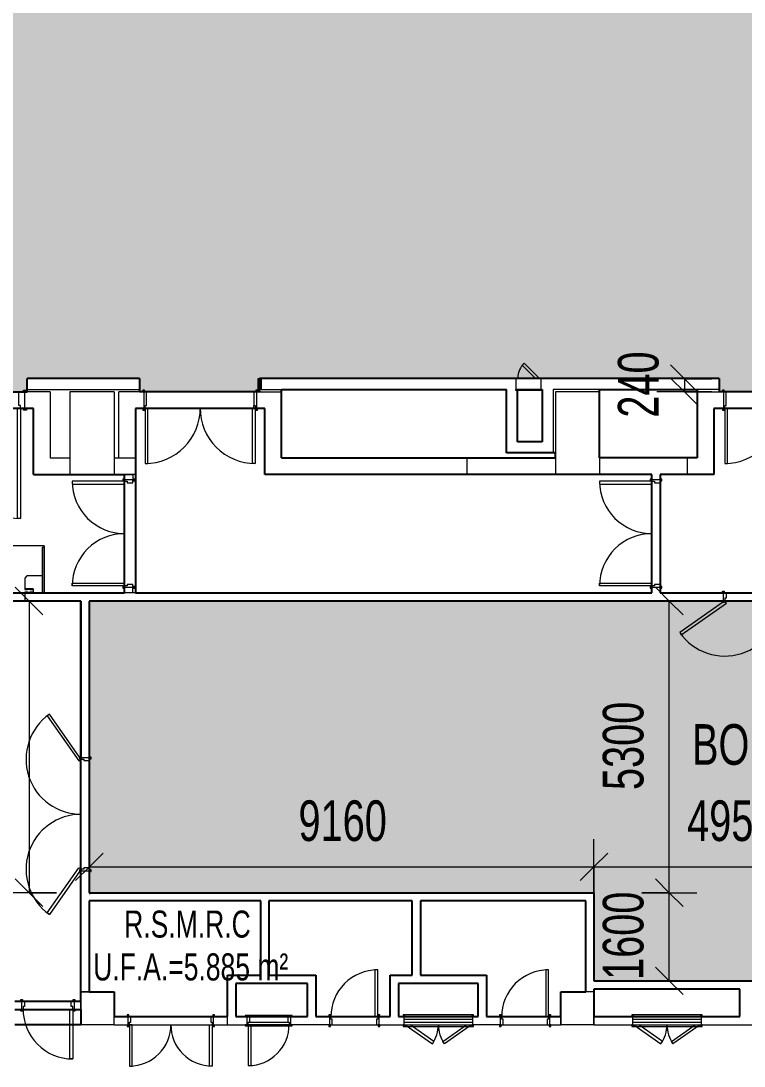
# Model space of a CAD drawing. Header units: millimetres. Extents: x 35540 to 832230, y -10956 to 416550.
# Drawn here: x 48212 to 61339, y -2893 to 16097 of the extents above; entities that cross this region are included whole.
import ezdxf

# ---------------------------------------------------------------- set-up
doc = ezdxf.new("R2010")
doc.units = ezdxf.units.MM
for name, color, linetype, lineweight in [('A-ANNO-DIMS', 211, 'Continuous', 5), ('A-ANNO-DIMS-500', 211, 'Continuous', 5), ('A-AREA-BNDY', 1, 'Continuous', 18), ('A-AREA-IDEN', 2, 'Continuous', 15), ('A-AREA-PATT', 32, 'Continuous', 5), ('A-DOOR', 31, 'Continuous', 5), ('A-DOOR-FRAM', 31, 'Continuous', 15), ('A-FLOR', 192, 'Continuous', 5), ('A-WALL', 113, 'Continuous', 5), ('S-COLS', 52, 'Continuous', 5)]:
    doc.layers.add(name, color=color, linetype=linetype, lineweight=lineweight)
doc.styles.add('Arial', font='arial.ttf', dxfattribs={"width": 0.7, "height": 737.649701})
doc.styles.add('Arial_1', font='arial.ttf', dxfattribs={"width": 0.7, "height": 491.766467})
doc.dimstyles.new('Linear_-_1_5mm_Arial', dxfattribs={"dimscale": 304.8, "dimtxt": 750, "dimasz": 1.64042, "dimexe": 1.64042, "dimexo": 0.0625, "dimgap": 0.82021, "dimtad": 1, "dimdec": 0, "dimzin": 0, "dimdsep": 46, "dimtxsty": 'Arial', "dimblk1": 'OBLIQUE', "dimblk2": 'OBLIQUE', "dimsah": 1, "dimcen": 0.09, "dimadec": 0, "dimazin": 0, "dimtfac": 1, "dimtdec": 4, "dimtix": 1, "dimtmove": 0, "dimatfit": 3, "dimfxl": 1.64042, "dimfxlon": 1, "dimtvp": 1, "dimtolj": 1, "dimtzin": 0, "dimarcsym": 2})
pattern_1 = [(225, (57429.3, 9497.5), (1237.437, -1237.437), []), (225, (57429.3, 7622.5), (1237.437, -1237.437), [])]

# ---------------------------------------------------------------- blocks, each defined once
blk = doc.blocks.new('DLN-Double Door__X03_ - _M13_1500 x 2600 _WH_-16954903-G_F U_F_A_')
at = {"layer": 'A-DOOR'}
for p, q in [((-700, -75), (-750, -75)), ((-750, -75), (-750, -825)), ((-700, -825), (-700, -75)), ((700, -75), (750, -75)), ((700, -825), (700, -75)), ((750, -75), (750, -825)), ((-750, -825), (-700, -825)), ((750, -825), (700, -825))]:
    blk.add_line(p, q, dxfattribs=at)
for centre, start, end in [((-750, -75), 270, 0.5), ((750, -75), 179.5, 270)]:
    blk.add_arc(centre, 750, start, end, dxfattribs=at)
at = {"layer": 'A-DOOR-FRAM'}
for p, q in [((-760, 105), (-790, 105)), ((-790, 105), (-790, 75)), ((-775, 75), (-760, 75)), ((-725, 75), (-775, 75)), ((-760, 75), (-760, 105)), ((-725, -25), (-725, 75)), ((725, 75), (725, -25)), ((775, 75), (725, 75)), ((790, 105), (760, 105)), ((760, 105), (760, 75)), ((760, 75), (775, 75)), ((790, 75), (790, 105)), ((-790, -75), (-790, -105)), ((-790, -105), (-760, -105)), ((-760, -75), (-775, -75)), ((-775, -75), (-750, -75)), ((-760, -105), (-760, -75)), ((-750, -75), (-750, -25)), ((-750, -25), (-725, -25)), ((725, -25), (750, -25)), ((750, -25), (750, -75)), ((750, -75), (775, -75)), ((775, -75), (760, -75)), ((760, -75), (760, -105)), ((760, -105), (790, -105)), ((790, -105), (790, -75))]:
    blk.add_line(p, q, dxfattribs=at)
blk = doc.blocks.new('DLN-Double Door__X03_ - _M19_1900 x 2450 _WH_-16954910-G_F U_F_A_')
at = {"layer": 'A-DOOR'}
for p, q in [((-900, -75), (-950, -75)), ((-950, -75), (-950, -1025)), ((-900, -1025), (-900, -75)), ((900, -75), (950, -75)), ((900, -1025), (900, -75)), ((950, -75), (950, -1025)), ((-950, -1025), (-900, -1025)), ((950, -1025), (900, -1025))]:
    blk.add_line(p, q, dxfattribs=at)
for centre, start, end in [((-950, -75), 270, 0.5), ((950, -75), 179.5, 270)]:
    blk.add_arc(centre, 950, start, end, dxfattribs=at)
at = {"layer": 'A-DOOR-FRAM'}
for p, q in [((-960, 105), (-990, 105)), ((-990, 105), (-990, 75)), ((-990, 75), (-960, 75)), ((-925, 75), (-975, 75)), ((-975, 75), (-975, -75)), ((-960, 75), (-960, 105)), ((-925, -25), (-925, 75)), ((925, 75), (925, -25)), ((975, 75), (925, 75)), ((990, 105), (960, 105)), ((960, 105), (960, 75)), ((960, 75), (990, 75)), ((975, -75), (975, 75)), ((990, 75), (990, 105)), ((-960, -75), (-990, -75)), ((-990, -75), (-990, -105)), ((-990, -105), (-960, -105)), ((-975, -75), (-950, -75)), ((-960, -105), (-960, -75)), ((-950, -75), (-950, -25)), ((-950, -25), (-925, -25)), ((925, -25), (950, -25)), ((950, -25), (950, -75)), ((950, -75), (975, -75)), ((990, -75), (960, -75)), ((960, -75), (960, -105)), ((960, -105), (990, -105)), ((990, -105), (990, -75))]:
    blk.add_line(p, q, dxfattribs=at)
blk = doc.blocks.new('DLN-Single Door__X01_ - _M36_ 850 x 2450 _WH_-16935529-G_F U_F_A_')
at = {"layer": 'A-DOOR'}
for p, q in [((-435, 105), (-465, 105)), ((-465, 105), (-465, 75)), ((-465, 75), (-435, 75)), ((-435, 75), (-435, 105)), ((465, 105), (435, 105)), ((435, 105), (435, 75)), ((435, 75), (465, 75)), ((465, 75), (465, 105)), ((-435, -75), (-465, -75)), ((-465, -75), (-465, -105)), ((-465, -105), (-435, -105)), ((-435, -105), (-435, -75)), ((-375, -75), (-425, -75)), ((-425, -75), (-425, -925)), ((-375, -925), (-375, -75)), ((465, -75), (435, -75)), ((435, -75), (435, -105)), ((435, -105), (465, -105)), ((465, -105), (465, -75)), ((-425, -925), (-375, -925))]:
    blk.add_line(p, q, dxfattribs=at)
blk.add_arc((-425, -75), 850, 270, 0.5, dxfattribs=at)
at = {"layer": 'A-DOOR-FRAM'}
for p, q in [((-400, 75), (-450, 75)), ((-450, 75), (-450, -75)), ((-400, -25), (-400, 75)), ((400, 75), (400, -25)), ((450, 75), (400, 75)), ((450, -75), (450, 75)), ((-450, -75), (-425, -75)), ((-425, -75), (-425, -25)), ((-425, -25), (-400, -25)), ((400, -25), (425, -25)), ((425, -25), (425, -75)), ((425, -75), (450, -75))]:
    blk.add_line(p, q, dxfattribs=at)
blk = doc.blocks.new('DLN-Access Panel__AP12_ - _AP12_ 400 x 1100 _WH_-16942929-G_F U_F_A_')
at = {"layer": 'A-DOOR'}
h = blk.add_hatch(dxfattribs=at)
h.set_pattern_fill('FP_3', color=256, style=0, pattern_type=2)
h.set_pattern_definition(pattern_1)
h.paths.add_polyline_path([(-225, 100), (-225, -100), (225, -100), (225, 100), (205, 100)], flags=0)
h = blk.add_hatch(dxfattribs=at)
h.set_pattern_fill('FP_3', color=256, style=0, pattern_type=2)
h.set_pattern_definition(pattern_1)
h.paths.add_polyline_path([(200, -100), (-240, -100), (-240, -110), (240, -110), (240, -100), (225, -100)], flags=0)
for p, q in [((-240, 100), (-240, 110)), ((240, 110), (-240, 110)), ((-240, 100), (240, 100)), ((240, 100), (240, 110)), ((-240, -110), (-240, -100)), ((240, -100), (-240, -100)), ((-240, -110), (240, -110)), ((-190, -110), (83, -383)), ((118, -347), (-119, -110)), ((240, -110), (240, -100)), ((83, -383), (118, -347))]:
    blk.add_line(p, q, dxfattribs=at)
blk.add_arc((-200, -100), 400, 315, 358.5193, dxfattribs=at)
at = {"layer": 'A-DOOR-FRAM', "lineweight": 5}
for p, q in [((-225, 100), (-225, -100)), ((225, 100), (225, -100))]:
    blk.add_line(p, q, dxfattribs=at)
blk = doc.blocks.new('DLN-Double Door__X03_ - _M18_2000 x 2450 _WH_-16954924-G_F U_F_A_')
at = {"layer": 'A-DOOR'}
for p, q in [((-950, -150), (-1000, -150)), ((-1000, -150), (-1000, -1150)), ((-950, -1150), (-950, -150)), ((950, -150), (1000, -150)), ((950, -1150), (950, -150)), ((1000, -150), (1000, -1150)), ((-1000, -1150), (-950, -1150)), ((1000, -1150), (950, -1150))]:
    blk.add_line(p, q, dxfattribs=at)
for centre, start, end in [((-1000, -150), 270, 0.5), ((1000, -150), 179.5, 270)]:
    blk.add_arc(centre, 1000, start, end, dxfattribs=at)
at = {"layer": 'A-DOOR-FRAM'}
for p, q in [((-1010, 180), (-1040, 180)), ((-1040, 180), (-1040, 150)), ((-1040, 150), (-1010, 150)), ((-975, 150), (-1025, 150)), ((-1025, 150), (-1025, -150)), ((-1010, 150), (-1010, 180)), ((-975, -100), (-975, 150)), ((975, 150), (975, -100)), ((1025, 150), (975, 150)), ((1040, 180), (1010, 180)), ((1010, 180), (1010, 150)), ((1010, 150), (1040, 150)), ((1025, -150), (1025, 150)), ((1040, 150), (1040, 180)), ((-1010, -150), (-1040, -150)), ((-1040, -150), (-1040, -180)), ((-1040, -180), (-1010, -180)), ((-1025, -150), (-1000, -150)), ((-1010, -180), (-1010, -150)), ((-1000, -150), (-1000, -100)), ((-1000, -100), (-975, -100)), ((975, -100), (1000, -100)), ((1000, -100), (1000, -150)), ((1000, -150), (1025, -150)), ((1040, -150), (1010, -150)), ((1010, -150), (1010, -180)), ((1010, -180), (1040, -180)), ((1040, -180), (1040, -150))]:
    blk.add_line(p, q, dxfattribs=at)
blk = doc.blocks.new('S_S_ Roller Shutter _7000mm rw_ - 4500mm RW-16026256-G_F U_F_A_')
at = {"layer": 'A-DOOR'}
for p, q in [((-2350, -930), (-2350, -75)), ((-2315, -75), (-2350, -75)), ((-2350, -75), (-2350, -895)), ((-2315, -895), (-2315, -75)), ((2350, -75), (2315, -75)), ((2315, -75), (2315, -895)), ((2350, -930), (2350, -75)), ((2350, -895), (2350, -75)), ((-2350, -895), (-2315, -895)), ((-2350, -930), (2350, -930)), ((2315, -895), (2350, -895))]:
    blk.add_line(p, q, dxfattribs=at)
at = {"layer": 'A-DOOR', "lineweight": 15}
for p, q in [((-2150, -75), (-2315, -75)), ((-2150, -145), (-2150, -75)), ((-2150, -75), (-2150, -83)), ((-2000, -75), (-2150, -75)), ((-2150, -83), (-2100, -83)), ((-2150, -135), (-2150, -145)), ((-2100, -135), (-2150, -135)), ((-2000, -145), (-2150, -145)), ((-2150, -145), (-2000, -145)), ((-2100, -83), (-2100, -80)), ((-2100, -80), (-2050, -80)), ((-2100, -138), (-2100, -135)), ((-2050, -138), (-2100, -138)), ((-2050, -80), (-2050, -83)), ((-2050, -83), (-2000, -83)), ((-2000, -135), (-2050, -135)), ((-2050, -135), (-2050, -138)), ((-2000, -83), (-2000, -75)), ((-2000, -145), (-2000, -135)), ((-2000, -340), (-2000, -145)), ((2150, -75), (2000, -75)), ((2000, -75), (2000, -83)), ((2000, -83), (2050, -83)), ((2050, -135), (2000, -135)), ((2000, -135), (2000, -145)), ((2150, -145), (2000, -145)), ((2000, -145), (2000, -340)), ((2000, -145), (2150, -145)), ((2050, -83), (2050, -80)), ((2050, -80), (2100, -80)), ((2050, -138), (2050, -135)), ((2100, -138), (2050, -138)), ((2100, -80), (2100, -83)), ((2100, -83), (2150, -83)), ((2150, -135), (2100, -135)), ((2100, -135), (2100, -138)), ((2315, -75), (2150, -75)), ((2150, -75), (2150, -145)), ((2150, -83), (2150, -75)), ((2150, -145), (2150, -135)), ((-2040, -380), (-2000, -340)), ((2000, -340), (2040, -380)), ((-2315, -380), (-2040, -380)), ((2040, -380), (2315, -380))]:
    blk.add_line(p, q, dxfattribs=at)
blk = doc.blocks.new('DLN-Single Door__X01_ - _M03_ 900 x 2450 _WH_-18265741-G_F U_F_A_')
at = {"layer": 'A-DOOR'}
for p, q in [((-450, 975), (-400, 975)), ((-450, 75), (-450, 975)), ((-400, 975), (-400, 75)), ((-490, 105), (-460, 105)), ((-490, 75), (-490, 105)), ((-460, 75), (-490, 75)), ((-460, 105), (-460, 75)), ((-400, 75), (-450, 75)), ((460, 75), (460, 105)), ((460, 105), (490, 105)), ((490, 75), (460, 75)), ((490, 105), (490, 75)), ((-490, -75), (-460, -75)), ((-490, -105), (-490, -75)), ((-460, -105), (-490, -105)), ((-460, -75), (-460, -105)), ((460, -105), (460, -75)), ((460, -75), (490, -75)), ((490, -105), (460, -105)), ((490, -75), (490, -105))]:
    blk.add_line(p, q, dxfattribs=at)
blk.add_arc((-450, 75), 900, 359.5, 90, dxfattribs=at)
at = {"layer": 'A-DOOR-FRAM'}
for p, q in [((-475, 75), (-450, 75)), ((-475, -75), (-475, 75)), ((-450, 75), (-450, 25)), ((-450, 25), (-425, 25)), ((-425, 25), (-425, -75)), ((425, 25), (450, 25)), ((425, -75), (425, 25)), ((450, 75), (475, 75)), ((450, 25), (450, 75)), ((475, 75), (475, -75)), ((-425, -75), (-475, -75)), ((475, -75), (425, -75))]:
    blk.add_line(p, q, dxfattribs=at)
blk = doc.blocks.new('DLN-Access Panel__AP06__ - _AP06_ 800 x 2325 _WH_-16253387-G_F U_F_A_')
at = {"layer": 'A-DOOR'}
for p, q in [((-385, 95), (-425, 95)), ((-425, 95), (-425, 75)), ((-425, 75), (-385, 75)), ((-385, 75), (-385, 95)), ((385, 95), (-385, 95)), ((385, 95), (385, 75)), ((425, 95), (385, 95)), ((385, 75), (425, 75)), ((425, 75), (425, 95)), ((-385, -75), (-425, -75)), ((-425, -75), (-425, -95)), ((-425, -95), (-385, -95)), ((-385, -95), (-385, -75)), ((-385, -95), (385, -95)), ((-320, -75), (-370, -75)), ((-370, -75), (-370, -815)), ((-320, -815), (-320, -75)), ((385, -75), (385, -95)), ((425, -75), (385, -75)), ((385, -95), (425, -95)), ((425, -95), (425, -75)), ((-370, -815), (-320, -815))]:
    blk.add_line(p, q, dxfattribs=at)
blk.add_arc((-370, -75), 740, 270, 0.5, dxfattribs=at)
at = {"layer": 'A-DOOR-FRAM'}
for p, q in [((-345, 75), (-400, 75)), ((-400, 75), (-400, -75)), ((-345, -25), (-345, 75)), ((345, 75), (345, -25)), ((400, 75), (345, 75)), ((400, -75), (400, 75)), ((-400, -75), (-370, -75)), ((-370, -75), (-370, -25)), ((-370, -25), (-345, -25)), ((345, -25), (370, -25)), ((370, -25), (370, -75)), ((370, -75), (400, -75))]:
    blk.add_line(p, q, dxfattribs=at)
at = {"layer": 'A-DOOR-FRAM', "lineweight": 5}
for p, q in [((345, 75), (-345, 75)), ((370, -75), (-370, -75)), ((-345, -25), (345, -25))]:
    blk.add_line(p, q, dxfattribs=at)
blk = doc.blocks.new('DLN-Double Door-AP - _AP14_ 1200 x 2300 _WH_-14685462-G_F U_F_A_')
at = {"layer": 'A-DOOR'}
for p, q in [((625, 75), (-625, 75)), ((-625, 75), (-625, 25)), ((-625, 25), (-625, -25)), ((-625, 25), (625, 25)), ((625, 25), (625, 75)), ((625, -25), (625, 25)), ((-625, -25), (-625, -75)), ((-625, -25), (625, -25)), ((-625, -75), (625, -75)), ((-600, -75), (-109, -419)), ((-80, -378), (-513, -75)), ((80, -378), (513, -75)), ((600, -75), (109, -419)), ((625, -75), (625, -25)), ((-109, -419), (-80, -378)), ((109, -419), (80, -378))]:
    blk.add_line(p, q, dxfattribs=at)
for centre, start, end in [((-600, -75), 325, 359.9926), ((600, -75), 180.0074, 215)]:
    blk.add_arc(centre, 600, start, end, dxfattribs=at)
at = {"layer": 'A-DOOR-FRAM'}
for p, q in [((-610, 105), (-640, 105)), ((-640, 105), (-640, 75)), ((-640, 75), (-625, 75)), ((-610, 75), (-610, 105)), ((610, 105), (610, 75)), ((640, 105), (610, 105)), ((625, 75), (640, 75)), ((640, 75), (640, 105)), ((-625, -75), (-640, -75)), ((-640, -75), (-640, -105)), ((-640, -105), (-610, -105)), ((-610, -105), (-610, -75)), ((610, -75), (610, -105)), ((610, -105), (640, -105)), ((640, -75), (625, -75)), ((640, -105), (640, -75))]:
    blk.add_line(p, q, dxfattribs=at)
at = {"layer": 'A-DOOR-FRAM', "lineweight": 5}
for p, q in [((610, 105), (-610, 105)), ((-610, -105), (610, -105))]:
    blk.add_line(p, q, dxfattribs=at)
blk = doc.blocks.new('DLN-Double Door__X03_ - _M47_2000 x 2450 _WH_-16954904-G_F U_F_A_')
at = {"layer": 'A-DOOR'}
for p, q in [((-1819, 649), (-1790, 690)), ((-1040, 103), (-1819, 649)), ((-1790, 690), (-971, 116)), ((1790, 690), (971, 116)), ((1040, 103), (1819, 649)), ((1819, 649), (1790, 690)), ((-1000, 75), (-1010, 82)), ((-971, 116), (-1000, 75)), ((971, 116), (1000, 75)), ((1000, 75), (1010, 82))]:
    blk.add_line(p, q, dxfattribs=at)
for centre, start, end in [((-1000, 75), 359.5, 145), ((1000, 75), 35, 180.5)]:
    blk.add_arc(centre, 1000, start, end, dxfattribs=at)
at = {"layer": 'A-DOOR-FRAM'}
for p, q in [((-1040, 105), (-1010, 105)), ((-1040, 75), (-1040, 105)), ((-1010, 75), (-1040, 75)), ((-1025, 75), (-1000, 75)), ((-1025, -75), (-1025, 75)), ((-1010, 105), (-1010, 75)), ((-1000, 75), (-1000, 25)), ((-1000, 25), (-975, 25)), ((-975, 25), (-975, -75)), ((975, 25), (1000, 25)), ((975, -75), (975, 25)), ((1000, 75), (1025, 75)), ((1000, 25), (1000, 75)), ((1010, 75), (1010, 105)), ((1010, 105), (1040, 105)), ((1040, 75), (1010, 75)), ((1025, 75), (1025, -75)), ((1040, 105), (1040, 75)), ((-1040, -75), (-1010, -75)), ((-1040, -105), (-1040, -75)), ((-1010, -105), (-1040, -105)), ((-975, -75), (-1025, -75)), ((-1010, -75), (-1010, -105)), ((1025, -75), (975, -75)), ((1010, -105), (1010, -75)), ((1010, -75), (1040, -75)), ((1040, -105), (1010, -105)), ((1040, -75), (1040, -105))]:
    blk.add_line(p, q, dxfattribs=at)
blk = doc.blocks.new('DLN-Double Door__X03_ - _M47_2000 x 2450 _WH_-16954907-G_F U_F_A_')
at = {"layer": 'A-DOOR'}
for p, q in [((-1040, -103), (-1819, -649)), ((-1790, -690), (-971, -116)), ((-1000, -75), (-1010, -82)), ((-971, -116), (-1000, -75)), ((971, -116), (1000, -75)), ((1790, -690), (971, -116)), ((1000, -75), (1010, -82)), ((1040, -103), (1819, -649)), ((-1819, -649), (-1790, -690)), ((1819, -649), (1790, -690))]:
    blk.add_line(p, q, dxfattribs=at)
for centre, start, end in [((-1000, -75), 215, 0.5), ((1000, -75), 179.5, 325)]:
    blk.add_arc(centre, 1000, start, end, dxfattribs=at)
at = {"layer": 'A-DOOR-FRAM'}
for p, q in [((-1010, 105), (-1040, 105)), ((-1040, 105), (-1040, 75)), ((-1040, 75), (-1010, 75)), ((-975, 75), (-1025, 75)), ((-1025, 75), (-1025, -75)), ((-1010, 75), (-1010, 105)), ((-975, -25), (-975, 75)), ((975, 75), (975, -25)), ((1025, 75), (975, 75)), ((1040, 105), (1010, 105)), ((1010, 105), (1010, 75)), ((1010, 75), (1040, 75)), ((1025, -75), (1025, 75)), ((1040, 75), (1040, 105)), ((-1010, -75), (-1040, -75)), ((-1040, -75), (-1040, -105)), ((-1040, -105), (-1010, -105)), ((-1025, -75), (-1000, -75)), ((-1010, -105), (-1010, -75)), ((-1000, -75), (-1000, -25)), ((-1000, -25), (-975, -25)), ((975, -25), (1000, -25)), ((1000, -25), (1000, -75)), ((1000, -75), (1025, -75)), ((1040, -75), (1010, -75)), ((1010, -75), (1010, -105)), ((1010, -105), (1040, -105)), ((1040, -105), (1040, -75))]:
    blk.add_line(p, q, dxfattribs=at)
blk = doc.blocks.new('DLN-Double Door__M22_ - _M22_4000 x 4000 _WH_-13614099-G_F U_F_A_')
at = {"layer": 'A-DOOR'}
for p, q in [((-2000, 2150), (-1950, 2150)), ((-2000, 150), (-2000, 2150)), ((-1950, 2150), (-1950, 150)), ((1950, 2150), (1950, 150)), ((2000, 2150), (1950, 2150)), ((2000, 150), (2000, 2150)), ((-1950, 150), (-2000, 150)), ((1950, 150), (2000, 150))]:
    blk.add_line(p, q, dxfattribs=at)
for centre, start, end in [((-2000, 150), 359.5, 90), ((2000, 150), 90, 180.5)]:
    blk.add_arc(centre, 2000, start, end, dxfattribs=at)
at = {"layer": 'A-DOOR-FRAM'}
for p, q in [((-2110, 180), (-2060, 180)), ((-2110, 150), (-2110, 180)), ((-2060, 150), (-2110, 150)), ((-2075, 150), (-2000, 150)), ((-2075, -150), (-2075, 150)), ((-2060, 180), (-2060, 150)), ((-2000, 150), (-2000, 100)), ((-2000, 100), (-1975, 100)), ((-1975, 100), (-1975, -150)), ((1975, 100), (2000, 100)), ((1975, -150), (1975, 100)), ((2000, 150), (2075, 150)), ((2000, 100), (2000, 150)), ((2060, 150), (2060, 180)), ((2060, 180), (2110, 180)), ((2110, 150), (2060, 150)), ((2075, 150), (2075, -150)), ((2110, 180), (2110, 150)), ((-2110, -150), (-2060, -150)), ((-2110, -180), (-2110, -150)), ((-2060, -180), (-2110, -180)), ((-1975, -150), (-2075, -150)), ((-2060, -150), (-2060, -180)), ((2075, -150), (1975, -150)), ((2060, -180), (2060, -150)), ((2060, -150), (2110, -150)), ((2110, -180), (2060, -180)), ((2110, -150), (2110, -180))]:
    blk.add_line(p, q, dxfattribs=at)
blk = doc.blocks.new('DIMBLOCK28-G_F U_F_A_')
at = {"layer": 'A-ANNO-DIMS-500'}
for p, q in [((60256, 9597), (60006, 9847)), ((60756, 9597), (59756, 9597)), ((60256, 9357), (60006, 9607)), ((60256, 9597), (60256, 9357)), ((60256, 9597), (60506, 9347)), ((60256, 9597), (60756, 9597)), ((60756, 9357), (59756, 9357)), ((60256, 9357), (60506, 9107)), ((60256, 9357), (60756, 9357))]:
    blk.add_line(p, q, dxfattribs=at)
at = {"layer": 'A-ANNO-DIMS-500', "color": 0, "insert": (59049, 8889), "char_height": 737.6, "width": 1412.31, "attachment_point": 1, "rotation": 90, "line_spacing_factor": 0.938532, "style": 'Arial'}
blk.add_mtext('240', dxfattribs=at)
blk = doc.blocks.new('_Oblique')
at = {"color": 0, "linetype": 'ByBlock', "lineweight": -2}
blk.add_line((-0.5, -0.5), (0.5, 0.5), dxfattribs=at)
blk = doc.blocks.new('DIMBLOCK31-G_F U_F_A_')
at = {"layer": 'A-ANNO-DIMS-500'}
for p, q in [((49454, 1229), (49454, 229)), ((49454, 729), (49454, 1229)), ((58614, 229), (58614, 1229)), ((49454, 729), (49704, 979)), ((58614, 729), (58864, 979)), ((49454, 729), (49204, 479)), ((49454, 729), (58614, 729)), ((58614, 729), (58364, 479)), ((58614, 729), (58614, 229))]:
    blk.add_line(p, q, dxfattribs=at)
at = {"layer": 'A-ANNO-DIMS-500', "color": 0, "insert": (53250, 1935), "char_height": 737.6, "width": 1883.08, "attachment_point": 1, "line_spacing_factor": 0.938532, "style": 'Arial'}
blk.add_mtext('9160', dxfattribs=at)
blk = doc.blocks.new('DIMBLOCK32-G_F U_F_A_')
at = {"layer": 'A-ANNO-DIMS-500'}
for p, q in [((58614, 229), (58614, 1229)), ((63564, 229), (63564, 1229)), ((58614, 729), (58864, 979)), ((63564, 729), (63814, 979)), ((58614, 729), (58364, 479)), ((58614, 729), (63564, 729)), ((58614, 729), (58614, 229)), ((63564, 729), (63314, 479)), ((63564, 729), (63564, 229))]:
    blk.add_line(p, q, dxfattribs=at)
at = {"layer": 'A-ANNO-DIMS-500', "color": 0, "insert": (60305, 1935), "char_height": 737.6, "width": 1883.08, "attachment_point": 1, "line_spacing_factor": 0.938532, "style": 'Arial'}
blk.add_mtext('4950', dxfattribs=at)
blk = doc.blocks.new('DIMBLOCK34-G_F U_F_A_')
at = {"layer": 'A-ANNO-DIMS-500'}
for p, q in [((48360, 5557), (48110, 5807)), ((48860, 5557), (47860, 5557)), ((48360, 5557), (48360, 257)), ((48360, 5557), (48610, 5307)), ((48360, 5557), (48860, 5557)), ((48360, 257), (48110, 507)), ((48860, 257), (47860, 257)), ((48360, 257), (48610, 7)), ((48360, 257), (48860, 257))]:
    blk.add_line(p, q, dxfattribs=at)
at = {"layer": 'A-ANNO-DIMS-500', "color": 0, "insert": (47153, 2123), "char_height": 737.6, "width": 1883.08, "attachment_point": 1, "rotation": 90, "line_spacing_factor": 0.938532, "style": 'Arial'}
blk.add_mtext('5300', dxfattribs=at)
blk = doc.blocks.new('DIMBLOCK35-G_F U_F_A_')
at = {"layer": 'A-ANNO-DIMS-500'}
for p, q in [((59982, 257), (59732, 507)), ((59482, 257), (60482, 257)), ((59982, 257), (59482, 257)), ((59982, -1343), (59982, 257)), ((59982, 257), (60232, 7)), ((59982, -1343), (59732, -1093)), ((59482, -1343), (60482, -1343)), ((59982, -1343), (59482, -1343)), ((59982, -1343), (60232, -1593))]:
    blk.add_line(p, q, dxfattribs=at)
at = {"layer": 'A-ANNO-DIMS-500', "color": 0, "insert": (58775, -1327), "char_height": 737.6, "width": 1883.08, "attachment_point": 1, "rotation": 90, "line_spacing_factor": 0.938532, "style": 'Arial'}
blk.add_mtext('1600', dxfattribs=at)
blk = doc.blocks.new('DIMBLOCK36-G_F U_F_A_')
at = {"layer": 'A-ANNO-DIMS-500'}
for p, q in [((59982, 5557), (59732, 5807)), ((59482, 5557), (60482, 5557)), ((59982, 5557), (59482, 5557)), ((59982, 257), (59982, 5557)), ((59982, 5557), (60232, 5307)), ((59982, 257), (59732, 507)), ((59482, 257), (60482, 257)), ((59982, 257), (59482, 257)), ((59982, 257), (60232, 7))]:
    blk.add_line(p, q, dxfattribs=at)
at = {"layer": 'A-ANNO-DIMS-500', "color": 0, "insert": (58775, 2123), "char_height": 737.6, "width": 1883.08, "attachment_point": 1, "rotation": 90, "line_spacing_factor": 0.938532, "style": 'Arial'}
blk.add_mtext('5300', dxfattribs=at)

msp = doc.modelspace()

# ---------------------------------------------------------------- hatches: boundary and pattern name
at = {"layer": 'A-AREA-PATT'}
h = msp.add_hatch(color=231, dxfattribs=at)
h.paths.add_polyline_path([(51158.1, 9357.5), (52476.8, 9362), (52476.8, 9387.5), (52506.8, 9387.5), (52506.8, 9357.5), (52541.8, 9357.5), (52541.8, 9597.5), (57189.3, 9597.5), (57189.3, 9607.5), (57669.3, 9607.5), (57674.3, 9597.5), (60889.3, 9597.5), (60889.3, 9357.5), (60949.3, 9357.5), (60949.3, 9387.5), (60979.3, 9387.5), (60979.3, 9357.5), (62999.3, 9359), (62999.3, 9387.5), (63029.3, 9387.5), (63029.3, 9357.5), (63089.3, 9357.5), (63089.3, 9597.5), (74949.3, 9597.8), (74949.3, 9797.5), (75189.3, 9797.5), (75189.3, 9877.5), (75159.3, 9877.5), (75159.3, 9907.5), (75189.3, 9907.5), (75189.3, 11697.5), (75159.3, 11697.5), (75159.8, 11727.5), (75189.3, 11727.5), (75189.3, 11997.5), (75149.3, 11997.5), (75149.3, 11797.5), (74949.3, 11797.5), (74949.3, 27667.5), (75149.3, 27667.5), (75149.3, 27467.5), (75189.3, 27467.5), (75189.3, 27732.5), (75159.3, 27732.5), (75159.3, 27762.5), (75189.3, 27762.5), (75189.3, 29552.5), (75159.3, 29552.5), (75159.3, 29582.5), (75189.3, 29582.5), (75189.3, 29667.5), (74949.3, 29667.5), (74944.3, 29857.5), (73979.3, 29857.5), (73979.3, 29867.5), (62529.3, 29867.5), (62529.3, 29837.5), (62499.3, 29837.5), (62499.3, 29867.5), (60479.3, 29867.5), (60477.5, 29837.5), (60449.3, 29837.5), (60449.3, 29867.5), (52539.2, 29867.7), (52539.3, 30107.4), (52479.3, 30107.4), (52478, 30077.5), (52449.3, 30077.5), (52449.3, 30107.4), (50438.8, 30107.5), (50438.8, 29867.5), (43589.3, 29867.5), (43589.3, 30107.5), (43554.3, 30107.5), (43550.3, 30077.5), (43524.3, 30077.5), (43524.3, 30107.5), (42254.3, 30107.5), (42254.3, 30077.5), (42224.3, 30077.5), (42224.3, 30107.5), (42189.3, 30107.5), (42189.3, 29867.5), (41679.3, 29866.6), (41679.4, 9597.5), (42150.3, 9597.5), (42150.3, 9357.5), (42185.3, 9357.5), (42185.3, 9387.5), (42215.3, 9387.5), (42215.3, 9357.5), (43485.3, 9357.5), (43485.3, 9387.5), (43515.3, 9387.5), (43515.3, 9357.5), (43550.3, 9357.5), (43550.3, 9597.5), (44076.5, 9597.5), (44082, 9357.5), (44091.5, 9357.5), (44091.5, 9387.5), (44141.5, 9384.7), (44141.5, 9357.5), (48261.5, 9361.2), (48261.5, 9387.5), (48311.5, 9387.5), (48311.5, 9357.5), (48326.5, 9357.5), (48326.5, 9597.5), (50361.8, 9597.5), (50367.4, 9357.5), (50426.8, 9357.5), (50426.8, 9387.5), (50456.8, 9387.5), (50456.8, 9357.5), (50491.8, 9357.5)], flags=0)
h.paths.add_polyline_path([(41819.4, 11718.6), (41685.4, 11724.5), (41685.4, 11747.5), (41819.4, 11743.1), (41819.4, 11719.5)], flags=0)
h.paths.add_polyline_path([(41819.4, 17718.6), (41685.4, 17724.5), (41685.4, 17747.5), (41819.4, 17743.1), (41819.4, 17719.5)], flags=0)
h.paths.add_polyline_path([(41819.4, 21718.6), (41685.4, 21724.5), (41685.4, 21747.5), (41819.4, 21743.1), (41819.4, 21719.5)], flags=0)
h.paths.add_polyline_path([(41819.4, 27718.6), (41685.4, 27724.5), (41685.4, 27747.5), (41819.4, 27743.1), (41819.4, 27719.5)], flags=0)
h = msp.add_hatch(color=231, dxfattribs=at)
h.paths.add_polyline_path([(58614.3, -1342.5), (62564.3, -1342.5), (62564.3, -792.5), (62802.8, -792.5), (62802.8, -782.5), (62832.8, -782.5), (62832.8, -792.5), (63302.8, -792.5), (63302.8, -782.5), (63332.8, -782.5), (63332.8, -792.5), (63414.3, -792.5), (63414.3, -342.5), (64914.3, -342.5), (64914.3, -192.5), (64926.8, -192.5), (64926.8, 1432.5), (68539.3, 1432.5), (68539.3, 5557.5), (63029.3, 5557.5), (63029.3, 5527.5), (62999.3, 5527.5), (62999.3, 5557.5), (60979.3, 5555.8), (60979.3, 5527.5), (60949.3, 5527.5), (60949.3, 5557.5), (49454.3, 5556), (49454.3, 2722.5), (49484.3, 2722.5), (49484.3, 2692.5), (49454.3, 2692.5), (49454.3, 672.5), (49484.3, 672.5), (49484.3, 642.5), (49454.3, 642.5), (49454.3, 257.5), (58614.3, 257.5), (58614.3, -846.9)], flags=0)
h.paths.add_polyline_path([(63689.3, -792.5), (65476.8, -792.5), (65476.8, 882.5), (69089.3, 882.5), (69089.3, 5557.5), (69006.8, 5556.3), (69006.8, 5551.3), (68969.3, 5551.3), (68969.3, 5533.8), (68929.3, 5536.3), (68929.3, 5556.3), (68839.3, 5557.5), (68839.3, 1132.5), (65276.8, 1132.5), (65276.8, -492.5), (63564.3, -492.5), (63564.3, -792.5)], flags=0)
h.paths.add_polyline_path([(68683.1, 950), (68683.1, 987.5), (68665.6, 987.5), (68668.1, 1027.5), (68688.1, 1027.5), (68689.3, 1002.5), (68839.3, 1002.5), (68839.3, 952.5), (68740.3, 952.5), (68740.3, 977.5), (68688.1, 977.5), (68688.1, 950)], flags=0)
h.paths.add_polyline_path([(68850.5, 1002.5), (68840.5, 1002.5), (68840.5, 1027.5), (68860.5, 1027.5), (68860.5, 1002.5), (68852.3, 1002.5)], flags=0)

# ---------------------------------------------------------------- linework, layer by layer
at = {"layer": 'A-AREA-BNDY', "color": 7, "lineweight": 25}
for p, q in [((50361.8, 9597.5), (48326.5, 9597.5)), ((48326.5, 9357.5), (48326.5, 9597.5)), ((50361.8, 9597.5), (50361.8, 9357.5)), ((52541.8, 9597.5), (52541.8, 9357.5)), ((60889.3, 9597.5), (52541.8, 9597.5)), ((60889.3, 9597.5), (60889.3, 9357.5)), ((44076.5, 9357.5), (48326.5, 9357.5)), ((52541.8, 9357.5), (50361.8, 9357.5)), ((52941.8, 8157.5), (52941.8, 9397.5)), ((52941.8, 9397.5), (57024.3, 9397.5)), ((57024.3, 8247.5), (57024.3, 9397.5)), ((57224.3, 9397.5), (57674.3, 9397.5)), ((57224.3, 8447.5), (57224.3, 9397.5)), ((57674.3, 9397.5), (57674.3, 8447.5)), ((58714.3, 9397.5), (60489.3, 9397.5)), ((58714.3, 8157.5), (58714.3, 9397.5)), ((60489.3, 9397.5), (60489.3, 8157.5)), ((63089.3, 9357.5), (60889.3, 9357.5)), ((48441.8, 9057.5), (43961.3, 9057.5)), ((48441.8, 7857.5), (48441.8, 9057.5)), ((52641.8, 9057.5), (50291.8, 9057.5)), ((50291.8, 9057.5), (50291.8, 7857.5)), ((52641.8, 7857.5), (52641.8, 9057.5)), ((63189.3, 9057.5), (60789.3, 9057.5)), ((60789.3, 9057.5), (60789.3, 7857.5)), ((57674.3, 8447.5), (57224.3, 8447.5)), ((57914.3, 8247.5), (57024.3, 8247.5)), ((57914.3, 8157.5), (57914.3, 8247.5)), ((52941.8, 8157.5), (57914.3, 8157.5)), ((60489.3, 8157.5), (58714.3, 8157.5)), ((48441.8, 7857.5), (50091.8, 7857.5)), ((50091.8, 5707.5), (50091.8, 7857.5)), ((50291.8, 7857.5), (50291.8, 5707.5)), ((59664.3, 7857.5), (52641.8, 7857.5)), ((59664.3, 5707.5), (59664.3, 7857.5)), ((59814.3, 7857.5), (59814.3, 5707.5)), ((60789.3, 7857.5), (59814.3, 7857.5)), ((42039.3, 5707.5), (50091.8, 5707.5)), ((50291.8, 5707.5), (59664.3, 5707.5)), ((59814.3, 5707.5), (64976.8, 5707.5)), ((49301.8, 5557.5), (38939.3, 5557.5)), ((49301.8, -1712.5), (49301.8, 5557.5)), ((49451.8, 5557.5), (49451.8, 257.5)), ((70439.3, 5557.5), (49451.8, 5557.5)), ((49451.8, 257.5), (58614.3, 257.5)), ((58614.3, 257.5), (58614.3, -1342.5)), ((49451.8, 107.5), (49451.8, -1542.5)), ((52564.8, 107.5), (49451.8, 107.5)), ((52564.8, -1242.5), (52564.8, 107.5)), ((52714.8, 107.5), (52714.8, -1242.5)), ((55314.3, 107.5), (52714.8, 107.5)), ((55314.3, -1242.5), (55314.3, 107.5)), ((55464.3, 107.5), (55464.3, -1242.5)), ((58464.3, 107.5), (55464.3, 107.5)), ((58464.3, -1542.5), (58464.3, 107.5)), ((51964.8, -1992.5), (51964.8, -1242.5)), ((51964.8, -1242.5), (52564.8, -1242.5)), ((52714.8, -1242.5), (53564.8, -1242.5)), ((53564.8, -1242.5), (53564.8, -1992.5)), ((54914.3, -1992.5), (54914.3, -1242.5)), ((54914.3, -1242.5), (55314.3, -1242.5)), ((55464.3, -1242.5), (56664.3, -1242.5)), ((56664.3, -1242.5), (56664.3, -1992.5)), ((52114.8, -1392.5), (52114.8, -1992.5)), ((53414.8, -1392.5), (52114.8, -1392.5)), ((53414.8, -1992.5), (53414.8, -1392.5)), ((55064.3, -1392.5), (55064.3, -1992.5)), ((56514.3, -1392.5), (55064.3, -1392.5)), ((56514.3, -1992.5), (56514.3, -1392.5)), ((58614.3, -1342.5), (62564.3, -1342.5)), ((58614.3, -1492.5), (58614.3, -1992.5)), ((61264.3, -1492.5), (58614.3, -1492.5)), ((61264.3, -1992.5), (61264.3, -1492.5)), ((49451.8, -1542.5), (49901.8, -1542.5)), ((49901.8, -1542.5), (49901.8, -1992.5)), ((58014.3, -1992.5), (58014.3, -1542.5)), ((58014.3, -1542.5), (58464.3, -1542.5)), ((48101.8, -1712.5), (49301.8, -1712.5)), ((48101.8, -1862.5), (49301.8, -1862.5)), ((49301.8, -1862.5), (49301.8, -2142.5)), ((49901.8, -1992.5), (51964.8, -1992.5)), ((52114.8, -1992.5), (53414.8, -1992.5)), ((53564.8, -1992.5), (54914.3, -1992.5)), ((55064.3, -1992.5), (56514.3, -1992.5)), ((56664.3, -1992.5), (58014.3, -1992.5)), ((58614.3, -1992.5), (61264.3, -1992.5)), ((49301.8, -2142.5), (48101.8, -2142.5))]:
    msp.add_line(p, q, dxfattribs=at)
at = {"layer": 'A-FLOR'}
for p, q in [((50366.8, 9597.5), (50366.8, 9357.5)), ((52516.8, 9357.5), (52516.8, 9597.5)), ((52516.8, 9597.5), (52571.8, 9597.5)), ((48326.5, 9357.5), (48326.5, 9397.5)), ((50491.8, 9357.5), (52441.8, 9357.5)), ((52441.8, 9357.5), (50491.8, 9357.5)), ((60889.3, 9397.5), (60889.3, 9357.5)), ((61014.3, 9357.5), (62964.3, 9357.5)), ((52441.8, 9057.5), (52441.8, 9107.5)), ((52466.8, 9057.5), (52441.8, 9057.5)), ((50091.8, 7732.5), (50091.8, 5832.5)), ((59664.3, 7732.5), (59664.3, 5832.5)), ((44281.8, 5707.5), (48281.8, 5707.5)), ((48281.8, 5707.5), (44281.8, 5707.5)), ((60989.3, 5557.5), (62989.3, 5557.5)), ((49304.3, 682.5), (49304.3, 2682.5)), ((48251.8, -1862.5), (49151.8, -1862.5)), ((48276.8, -1712.5), (49126.8, -1712.5)), ((53839.3, -1992.5), (54689.3, -1992.5)), ((56939.3, -1992.5), (57789.3, -1992.5)), ((50183.3, -2142.5), (51683.3, -2142.5)), ((53864.3, -2142.5), (54664.3, -2142.5)), ((56964.3, -2142.5), (57764.3, -2142.5))]:
    msp.add_line(p, q, dxfattribs=at)
at = {"layer": 'A-WALL', "lineweight": 18}
for p, q in [((50361.8, 9597.5), (48326.5, 9597.5)), ((48326.5, 9597.5), (48326.5, 9397.5)), ((50361.8, 9597.5), (50361.8, 9397.5)), ((52571.8, 9597.5), (57189.3, 9597.5)), ((52571.8, 9597.5), (52571.8, 9397.5)), ((60889.3, 9597.5), (57669.3, 9597.5)), ((60889.3, 9597.5), (60889.3, 9397.5)), ((48741.8, 9357.5), (48311.5, 9357.5)), ((48326.5, 9397.5), (50361.8, 9397.5)), ((48741.8, 9357.5), (48741.8, 8157.5)), ((50426.8, 9357.5), (49991.8, 9357.5)), ((49991.8, 8157.5), (49991.8, 9357.5)), ((52506.8, 9357.5), (52941.8, 9357.5)), ((52571.8, 9397.5), (57024.3, 9397.5)), ((52941.8, 9357.5), (52941.8, 8157.5)), ((57024.3, 8247.5), (57024.3, 9397.5)), ((57224.3, 9387.5), (57224.3, 8447.5)), ((57674.3, 8447.5), (57674.3, 9397.5)), ((60889.3, 9397.5), (57874.3, 9397.5)), ((57874.3, 9397.5), (57874.3, 8247.5)), ((60489.3, 9357.5), (60489.3, 8157.5)), ((60489.3, 9357.5), (60949.3, 9357.5)), ((48311.5, 9057.5), (48441.8, 9057.5)), ((48441.8, 8157.5), (48441.8, 9057.5)), ((50291.8, 9057.5), (50291.8, 8157.5)), ((50291.8, 9057.5), (50426.8, 9057.5)), ((52641.8, 9057.5), (52506.8, 9057.5)), ((52641.8, 7857.5), (52641.8, 9057.5)), ((60789.3, 9057.5), (60789.3, 7857.5)), ((60789.3, 9057.5), (60949.3, 9057.5)), ((57674.3, 8447.5), (57224.3, 8447.5)), ((57874.3, 8247.5), (57024.3, 8247.5)), ((52941.8, 8157.5), (56314.3, 8157.5)), ((60314.3, 8157.5), (60489.3, 8157.5)), ((50091.8, 7857.5), (50091.8, 7772.5)), ((50091.8, 7857.5), (50241.8, 7857.5)), ((50241.8, 7857.5), (50241.8, 7772.5)), ((56314.3, 7857.5), (52641.8, 7857.5)), ((59664.3, 7857.5), (59664.3, 7772.5)), ((59814.3, 7857.5), (59814.3, 7772.5)), ((60789.3, 7857.5), (60314.3, 7857.5)), ((48281.8, 5707.5), (48281.8, 5557.5)), ((59664.3, 5707.5), (48631.8, 5707.5)), ((50091.8, 5707.5), (50091.8, 5792.5)), ((50241.8, 5707.5), (50241.8, 5792.5)), ((59664.3, 5707.5), (59664.3, 5792.5)), ((59814.3, 5707.5), (59814.3, 5792.5)), ((60949.3, 5707.5), (59814.3, 5707.5)), ((48281.8, 5557.5), (49304.3, 5557.5)), ((49304.3, 5557.5), (49304.3, 2722.5)), ((49454.3, 5557.5), (60949.3, 5557.5)), ((49454.3, 5557.5), (49454.3, 2722.5)), ((49304.3, -1542.5), (49304.3, 642.5)), ((49454.3, 257.5), (49454.3, 642.5)), ((49454.3, 257.5), (58614.3, 257.5)), ((58614.3, 257.5), (58614.3, -1342.5)), ((49454.3, -1542.5), (49454.3, 107.5)), ((52564.3, 107.5), (49454.3, 107.5)), ((52564.3, -1242.5), (52564.3, 107.5)), ((52714.3, 107.5), (52714.3, -1242.5)), ((55314.3, 107.5), (52714.3, 107.5)), ((55314.3, -1242.5), (55314.3, 107.5)), ((58464.3, 107.5), (55464.3, 107.5)), ((55464.3, 107.5), (55464.3, -1242.5)), ((58464.3, -1542.5), (58464.3, 107.5)), ((51964.8, -1242.5), (52564.3, -1242.5)), ((51964.8, -2142.5), (51964.8, -1242.5)), ((52714.3, -1242.5), (53564.8, -1242.5)), ((53564.8, -1242.5), (53564.8, -1992.5)), ((54914.3, -1242.5), (55314.3, -1242.5)), ((54914.3, -1992.5), (54914.3, -1242.5)), ((55464.3, -1242.5), (56664.3, -1242.5)), ((56664.3, -1242.5), (56664.3, -1992.5)), ((53414.8, -1392.5), (52114.8, -1392.5)), ((52114.8, -1392.5), (52114.8, -1992.5)), ((53414.8, -1992.5), (53414.8, -1392.5)), ((56514.3, -1392.5), (55064.3, -1392.5)), ((55064.3, -1392.5), (55064.3, -1992.5)), ((56514.3, -1992.5), (56514.3, -1392.5)), ((58614.3, -1342.5), (62564.3, -1342.5)), ((58614.3, -1492.5), (58614.3, -1542.5)), ((61264.3, -1492.5), (58614.3, -1492.5)), ((61264.3, -1992.5), (61264.3, -1492.5)), ((49304.3, -1542.5), (49454.3, -1542.5)), ((58614.3, -1542.5), (58464.3, -1542.5)), ((48211.8, -1712.5), (48101.8, -1712.5)), ((48211.8, -1862.5), (48101.8, -1862.5)), ((49192.1, -1712.5), (49301.8, -1712.5)), ((49192.1, -1862.5), (49301.8, -1862.5)), ((49301.8, -1862.5), (49301.8, -1712.5)), ((49901.8, -2142.5), (49901.8, -1992.5)), ((50158.3, -1992.5), (49901.8, -1992.5)), ((50158.3, -2142.5), (50158.3, -1992.5)), ((51708.3, -2142.5), (51708.3, -1992.5)), ((51964.8, -1992.5), (51708.3, -1992.5)), ((52114.8, -1992.5), (52285, -1992.5)), ((53414.8, -1992.5), (53135, -1992.5)), ((53799.3, -1992.5), (53564.8, -1992.5)), ((54729.3, -1992.5), (54914.3, -1992.5)), ((55064.3, -1992.5), (55149.3, -1992.5)), ((56514.3, -1992.5), (56429.3, -1992.5)), ((56899.3, -1992.5), (56664.3, -1992.5)), ((58014.3, -1992.5), (57829.3, -1992.5)), ((58014.3, -2142.5), (58014.3, -1992.5)), ((58614.3, -1992.5), (59299.3, -1992.5)), ((58614.3, -1992.5), (58614.3, -2142.5)), ((60579.3, -1992.5), (61264.3, -1992.5)), ((49901.8, -2142.5), (50158.3, -2142.5)), ((51708.3, -2142.5), (52285, -2142.5)), ((53799.3, -2142.5), (53135, -2142.5)), ((54729.3, -2142.5), (55149.3, -2142.5)), ((56899.3, -2142.5), (56429.3, -2142.5)), ((57829.3, -2142.5), (58014.3, -2142.5)), ((58614.3, -2142.5), (59299.3, -2142.5)), ((60579.3, -2142.5), (61774.3, -2142.5))]:
    msp.add_line(p, q, dxfattribs=at)
at = {"layer": 'A-WALL', "color": 253, "lineweight": 20}
for p, q in [((48441.8, 7857.5), (48441.8, 8157.5)), ((48741.8, 8157.5), (49101.8, 8157.5)), ((49901.8, 8157.5), (50291.8, 8157.5)), ((50291.8, 7857.5), (50291.8, 8157.5)), ((56314.3, 7857.5), (56314.3, 8157.5)), ((56314.3, 8157.5), (57914.3, 8157.5)), ((58714.3, 8157.5), (60314.3, 8157.5)), ((60314.3, 7857.5), (60314.3, 8157.5)), ((49101.8, 7857.5), (48441.8, 7857.5)), ((50291.8, 7857.5), (49901.8, 7857.5)), ((57914.3, 7857.5), (56314.3, 7857.5)), ((59664.3, 7857.5), (58714.3, 7857.5)), ((60314.3, 7857.5), (59814.3, 7857.5))]:
    msp.add_line(p, q, dxfattribs=at)
at = {"layer": 'S-COLS', "color": 253, "lineweight": 20}
for p, q in [((49901.8, 9357.5), (49101.8, 9357.5)), ((49101.8, 9357.5), (49101.8, 8157.5)), ((49901.8, 9357.5), (49901.8, 8157.5)), ((58714.3, 9357.5), (57914.3, 9357.5)), ((57914.3, 9357.5), (57914.3, 8157.5)), ((58714.3, 9357.5), (58714.3, 8157.5)), ((49101.8, 7857.5), (49901.8, 7857.5)), ((57914.3, 7857.5), (58714.3, 7857.5)), ((49901.8, -1542.5), (49301.8, -1542.5)), ((49301.8, -1542.5), (49301.8, -2142.5)), ((49901.8, -2142.5), (49901.8, -1542.5)), ((58614.3, -1542.5), (58014.3, -1542.5)), ((58014.3, -1542.5), (58014.3, -2142.5)), ((58614.3, -2142.5), (58614.3, -1542.5)), ((49901.8, -2142.5), (49301.8, -2142.5)), ((58614.3, -2142.5), (58014.3, -2142.5))]:
    msp.add_line(p, q, dxfattribs=at)
at = {"layer": 'S-COLS', "color": 9}
for p, q in [((49101.8, 8157.5), (49101.8, 7857.5)), ((49901.8, 8157.5), (49901.8, 7857.5)), ((57914.3, 8157.5), (57914.3, 7857.5)), ((58714.3, 8157.5), (58714.3, 7857.5))]:
    msp.add_line(p, q, dxfattribs=at)

# ---------------------------------------------------------------- block references
at = {"layer": 'A-DOOR'}
for name, p, rotation in [('DLN-Access Panel__AP12_ - _AP12_ 400 x 1100 _WH_-16942929-G_F U_F_A_', (57429.3, 9497.5), 180), ('DLN-Double Door__M22_ - _M22_4000 x 4000 _WH_-13614099-G_F U_F_A_', (46201.5, 9207.5), 180), ('DLN-Double Door__X03_ - _M19_1900 x 2450 _WH_-16954910-G_F U_F_A_', (50166.8, 6782.5), 270.0000000000002), ('DLN-Double Door__X03_ - _M19_1900 x 2450 _WH_-16954910-G_F U_F_A_', (59739.3, 6782.5), 270), ('S_S_ Roller Shutter _7000mm rw_ - 4500mm RW-16026256-G_F U_F_A_', (46281.8, 5632.5), 180), ('DLN-Double Door__X03_ - _M47_2000 x 2450 _WH_-16954904-G_F U_F_A_', (61989.3, 5632.5), 180), ('DLN-Double Door__X03_ - _M47_2000 x 2450 _WH_-16954907-G_F U_F_A_', (49379.3, 1682.5), 270), ('DLN-Single Door__X01_ - _M36_ 850 x 2450 _WH_-16935529-G_F U_F_A_', (54264.3, -2067.5), 180), ('DLN-Single Door__X01_ - _M36_ 850 x 2450 _WH_-16935529-G_F U_F_A_', (57364.3, -2067.5), 180), ('DLN-Single Door__X01_ - _M03_ 900 x 2450 _WH_-18265741-G_F U_F_A_', (48701.8, -1787.5), 180)]:
    msp.add_blockref(name, p, dxfattribs=dict(at, rotation=rotation))
for name, p in [('DLN-Double Door__X03_ - _M18_2000 x 2450 _WH_-16954924-G_F U_F_A_', (51466.8, 9207.5)), ('DLN-Double Door__X03_ - _M18_2000 x 2450 _WH_-16954924-G_F U_F_A_', (61989.3, 9207.5)), ('DLN-Double Door__X03_ - _M13_1500 x 2600 _WH_-16954903-G_F U_F_A_', (50933.3, -2067.5)), ('DLN-Access Panel__AP06__ - _AP06_ 800 x 2325 _WH_-16253387-G_F U_F_A_', (52710, -2067.5)), ('DLN-Double Door-AP - _AP14_ 1200 x 2300 _WH_-14685462-G_F U_F_A_', (55789.3, -2067.5)), ('DLN-Double Door-AP - _AP14_ 1200 x 2300 _WH_-14685462-G_F U_F_A_', (59939.3, -2067.5))]:
    msp.add_blockref(name, p, dxfattribs=at)

# ---------------------------------------------------------------- texts
at = {"layer": 'A-AREA-IDEN', "lineweight": 5, "attachment_point": 2, "line_spacing_factor": 0.938532}
for s, insert, char_height, width, style in [('BOH AREA 2', (62557.9, 3320), 737.65, 5103, 'Arial'), ('R.S.M.R.C', (51235, -66.4), 491.77, 2700, 'Arial_1'), ('U.F.A.=5.885 m²', (51294.4, -844.7), 491.766, 4176, 'Arial_1')]:
    msp.add_mtext(s, dxfattribs=dict(at, insert=insert, char_height=char_height, width=width, style=style))

# ---------------------------------------------------------------- dimensions: what is measured, and where the dimension line sits
at = {"layer": 'A-ANNO-DIMS'}
for base, p1, p2, override, picture, middle in [((60256.1, 9357.5), (60756.1, 9597.5), (60756.1, 9357.5), {"dimpost": '<>', "dimfxl": 240.000124}, 'DIMBLOCK28-G_F U_F_A_', (59629.5, 9477.5)), ((48359.9, 257.5), (48859.9, 5557.5), (48859.9, 257.5), {"dimpost": '<>', "dimfxl": 5300}, 'DIMBLOCK34-G_F U_F_A_', (47733, 2907.5)), ((59982.1, 5557.5), (59482.1, 257.5), (59482.1, 5557.5), {"dimpost": '<>', "dimfxl": 5300}, 'DIMBLOCK36-G_F U_F_A_', (59355.2, 2907.5)), ((59982.1, 257.5), (59482.1, -1342.5), (59482.1, 257.5), {"dimpost": '<>', "dimfxl": 1600}, 'DIMBLOCK35-G_F U_F_A_', (59355.4, -542.5))]:
    dim = msp.add_linear_dim(base=base, p1=p1, p2=p2, angle=90, dimstyle='Linear_-_1_5mm_Arial', override=override, dxfattribs=at)
    dim.commit()
    dim.dimension.update_dxf_attribs({"geometry": picture, "text_midpoint": middle})
for base, p1, p2, override, picture, middle in [((58614.3, 728.6), (49454.3, 1228.6), (58614.3, 228.6), {"dimpost": '<>', "dimfxl": 9214.423479}, 'DIMBLOCK31-G_F U_F_A_', (54034.3, 1355.2)), ((63564.3, 728.6), (58614.3, 228.6), (63564.3, 228.6), {"dimpost": '<>', "dimfxl": 4950}, 'DIMBLOCK32-G_F U_F_A_', (61089.3, 1355.2))]:
    dim = msp.add_linear_dim(base=base, p1=p1, p2=p2, dimstyle='Linear_-_1_5mm_Arial', override=override, dxfattribs=at)
    dim.commit()
    dim.dimension.update_dxf_attribs({"geometry": picture, "text_midpoint": middle})

doc.saveas('drawing.dxf')
